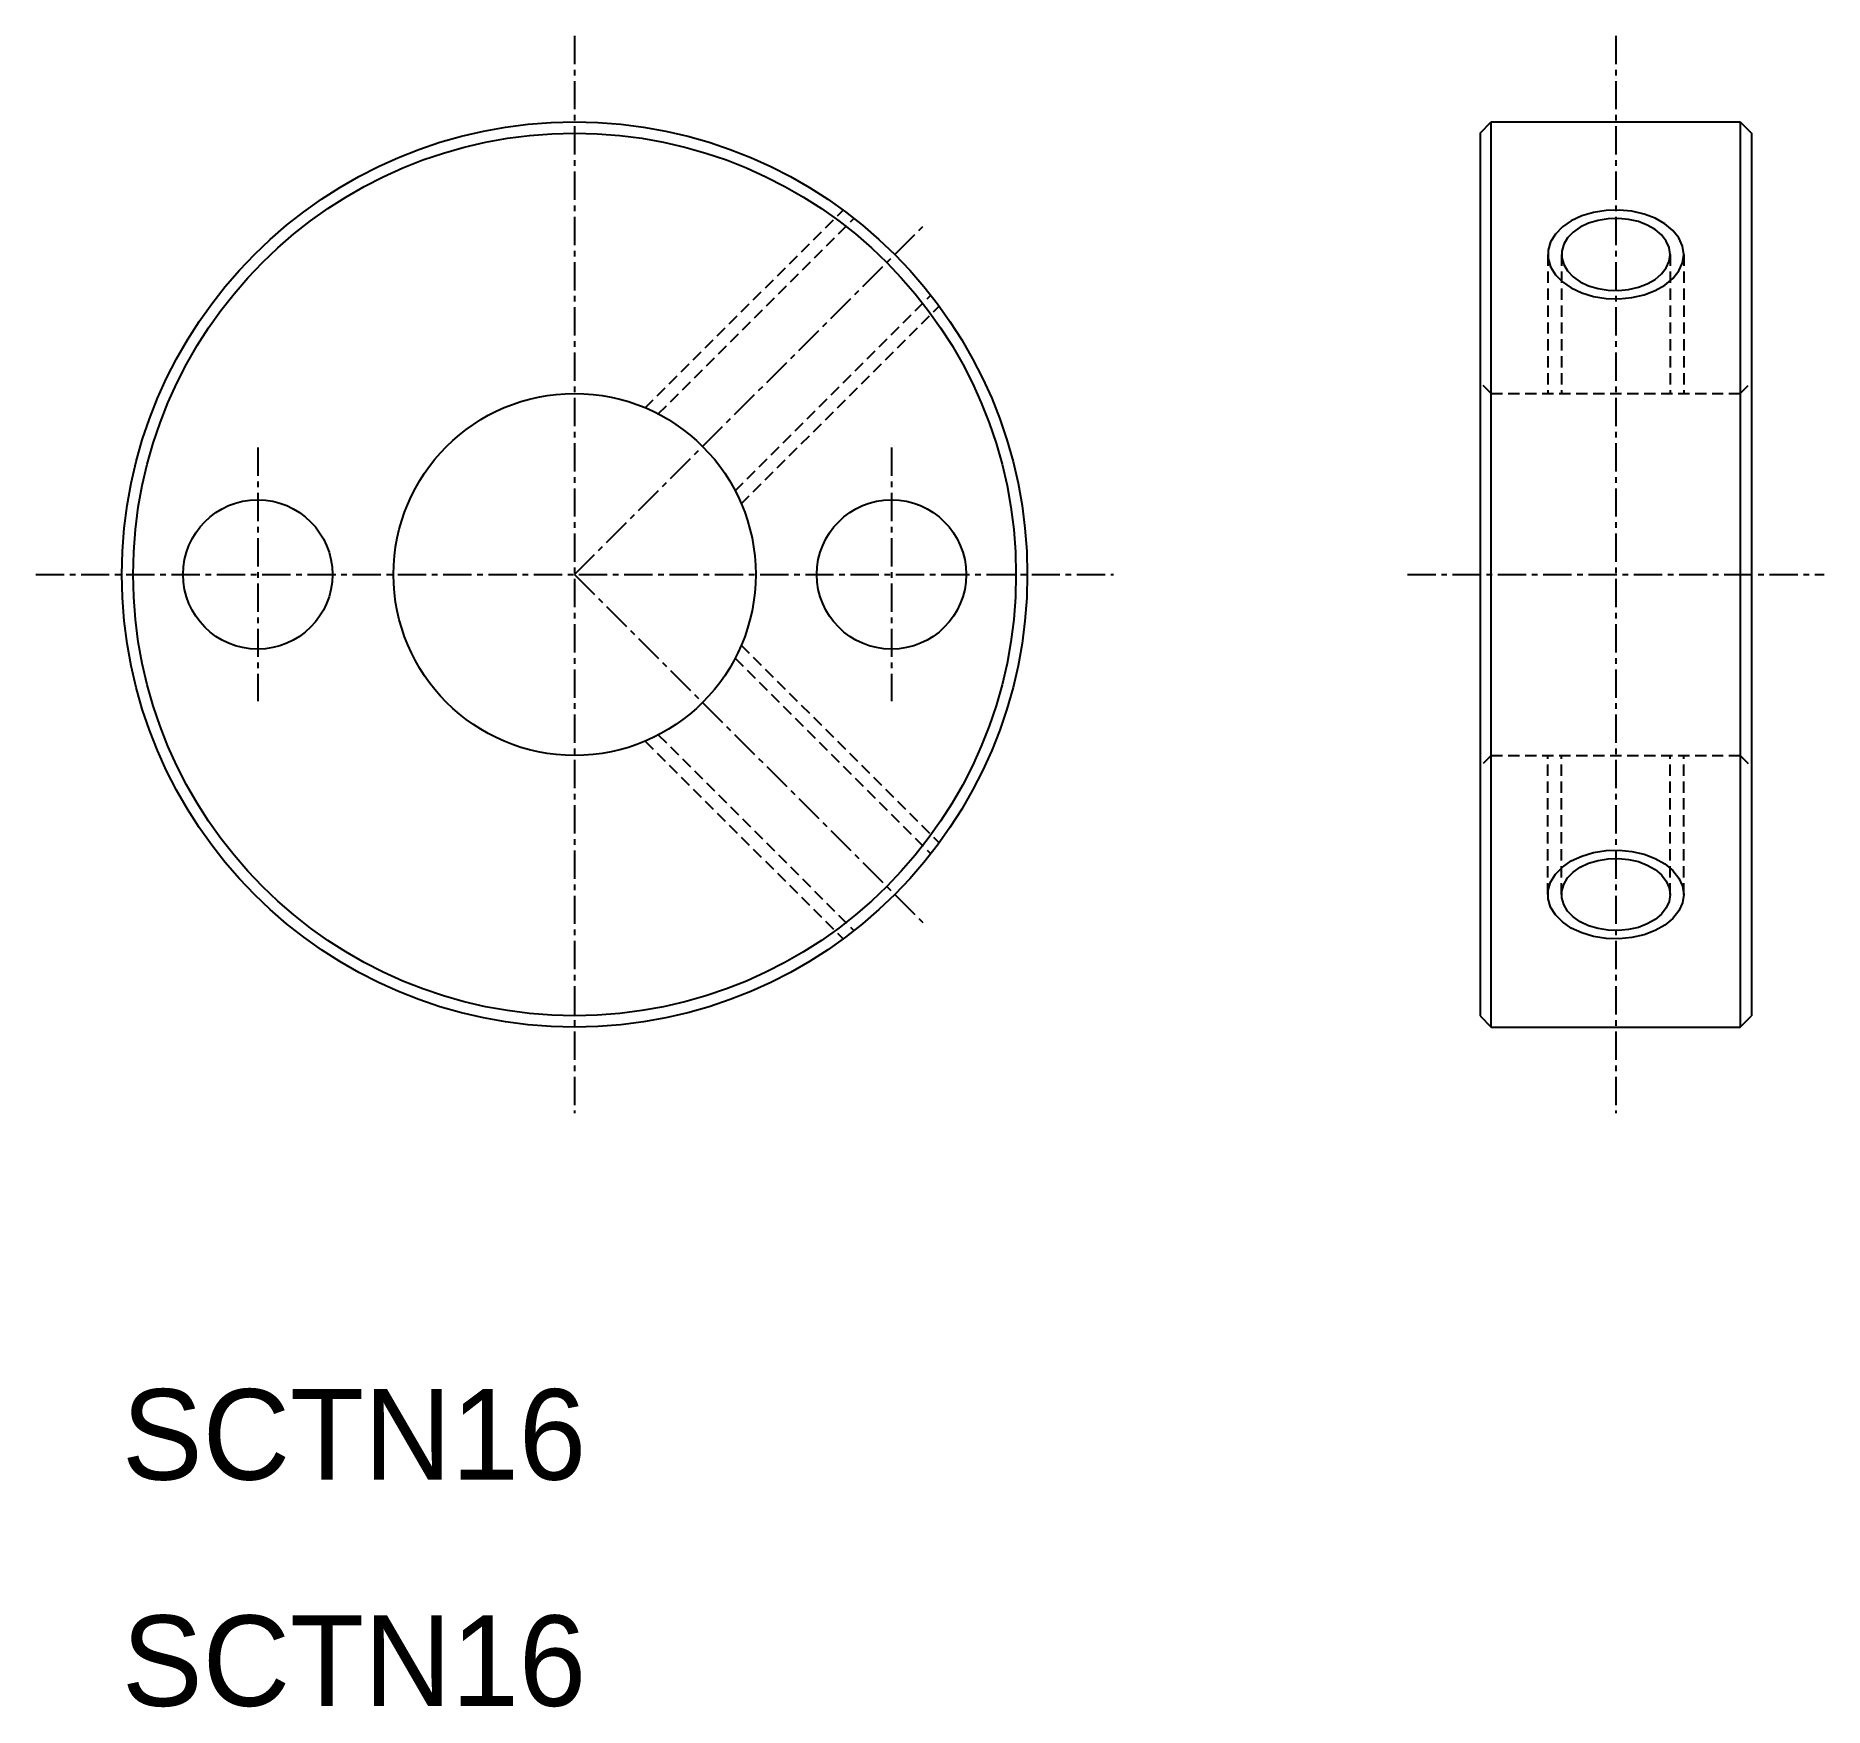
# Model space of a CAD drawing. Extents: x 6.2 to 85.2, y 9.9 to 83.8.
import ezdxf

# ---------------------------------------------------------------- set-up
doc = ezdxf.new("R2010")
doc.units = 0
doc.linetypes.add('CENTER', pattern=[2, 1.25, -0.25, 0.25, -0.25])
doc.linetypes.add('DASHED', pattern=[0.75, 0.5, -0.25])
doc.layers.get('0').update_dxf_attribs({"linetype": 'CONTINUOUS'})
doc.layers.add('CENTER', color=1, linetype='CENTER')

msp = doc.modelspace()

# ---------------------------------------------------------------- linework, layer by layer
at = {"color": 7, "linetype": 'CONTINUOUS'}
for p, q in [((70, 79.5), (70.5, 80)), ((70.5, 40), (70.5, 80)), ((70.5, 80), (81.5, 80)), ((73.25, 80), (73.25, 80)), ((76, 80), (76, 80)), ((81.5, 80), (81.5, 40)), ((81.5, 80), (82, 79.5)), ((70, 79.5), (70, 40.5)), ((82, 79.5), (82, 40.5)), ((70, 40.5), (70.5, 40)), ((81.5, 40), (82, 40.5)), ((70.5, 40), (81.5, 40))]:
    msp.add_line(p, q, dxfattribs=at)
at = {"color": 3, "linetype": 'DASHED'}
for p, q in [((33.123, 67.365), (41.861, 76.103)), ((33.699, 67.093), (42.343, 75.737)), ((73, 74.142), (73, 68)), ((73.6, 74.142), (73.6, 68)), ((78.4, 74.142), (78.4, 68)), ((79, 74.142), (79, 68)), ((37.093, 63.699), (45.737, 72.343)), ((37.365, 63.123), (46.103, 71.861)), ((70.5, 68), (70, 68.5)), ((70.5, 68), (81.5, 68)), ((81.5, 68), (82, 68.5)), ((37.093, 56.301), (45.737, 47.657)), ((37.365, 56.877), (46.103, 48.139)), ((33.123, 52.635), (41.861, 43.897)), ((33.699, 52.907), (42.343, 44.263)), ((70.5, 52), (70, 51.5)), ((70.5, 52), (81.5, 52)), ((73, 45.858), (73, 52)), ((73.6, 45.858), (73.6, 52)), ((78.4, 45.858), (78.4, 52)), ((79, 45.858), (79, 52)), ((81.5, 52), (82, 51.5))]:
    msp.add_line(p, q, dxfattribs=at)
at = {"color": 3, "flags": 128}
msp.add_lwpolyline([(79, 74.142), (78.946, 74.513), (78.785, 74.871), (78.524, 75.203), (78.171, 75.496), (77.74, 75.74), (77.246, 75.926), (76.707, 76.048), (76.143, 76.101), (75.573, 76.083), (75.019, 75.996), (74.5, 75.841), (74.035, 75.624), (73.642, 75.355), (73.333, 75.041), (73.122, 74.695), (73.014, 74.329), (73.014, 73.956), (73.122, 73.59), (73.333, 73.243), (73.642, 72.93), (74.035, 72.66), (74.5, 72.444), (75.019, 72.289), (75.573, 72.201), (76.143, 72.183), (76.707, 72.236), (77.246, 72.358), (77.74, 72.544), (78.171, 72.789), (78.524, 73.082), (78.785, 73.413), (78.946, 73.771)], close=True, dxfattribs=at)
at = {"color": 7, "linetype": 'CONTINUOUS', "flags": 128}
msp.add_lwpolyline([(78.4, 74.142), (78.357, 74.444), (78.228, 74.735), (78.019, 75.004), (77.737, 75.243), (77.392, 75.441), (76.997, 75.593), (76.566, 75.692), (76.114, 75.735), (75.658, 75.721), (75.215, 75.649), (74.8, 75.523), (74.428, 75.347), (74.113, 75.128), (73.867, 74.873), (73.697, 74.591), (73.611, 74.294), (73.611, 73.991), (73.697, 73.693), (73.867, 73.411), (74.113, 73.156), (74.428, 72.937), (74.8, 72.761), (75.215, 72.635), (75.658, 72.564), (76.114, 72.549), (76.566, 72.592), (76.997, 72.691), (77.392, 72.843), (77.737, 73.042), (78.019, 73.28), (78.228, 73.549), (78.357, 73.84)], close=True, dxfattribs=at)
at = {"color": 3, "extrusion": (0, 0, -1), "flags": 128}
msp.add_lwpolyline([(-79, 45.858), (-78.946, 45.487), (-78.785, 45.129), (-78.524, 44.797), (-78.171, 44.504), (-77.74, 44.26), (-77.246, 44.074), (-76.707, 43.952), (-76.143, 43.899), (-75.573, 43.917), (-75.019, 44.004), (-74.5, 44.159), (-74.035, 44.376), (-73.642, 44.645), (-73.333, 44.959), (-73.122, 45.305), (-73.014, 45.671), (-73.014, 46.044), (-73.122, 46.41), (-73.333, 46.757), (-73.642, 47.07), (-74.035, 47.34), (-74.5, 47.556), (-75.019, 47.711), (-75.573, 47.799), (-76.143, 47.817), (-76.707, 47.764), (-77.246, 47.642), (-77.74, 47.456), (-78.171, 47.211), (-78.524, 46.918), (-78.785, 46.587), (-78.946, 46.229)], close=True, dxfattribs=at)
at = {"color": 7, "linetype": 'CONTINUOUS', "extrusion": (0, 0, -1), "flags": 128}
msp.add_lwpolyline([(-78.4, 45.858), (-78.357, 45.556), (-78.228, 45.265), (-78.019, 44.996), (-77.737, 44.757), (-77.392, 44.559), (-76.997, 44.407), (-76.566, 44.308), (-76.114, 44.265), (-75.658, 44.279), (-75.215, 44.351), (-74.8, 44.477), (-74.428, 44.653), (-74.113, 44.872), (-73.867, 45.127), (-73.697, 45.409), (-73.611, 45.706), (-73.611, 46.009), (-73.697, 46.307), (-73.867, 46.589), (-74.113, 46.844), (-74.428, 47.063), (-74.8, 47.239), (-75.215, 47.365), (-75.658, 47.436), (-76.114, 47.451), (-76.566, 47.408), (-76.997, 47.309), (-77.392, 47.157), (-77.737, 46.958), (-78.019, 46.72), (-78.228, 46.451), (-78.357, 46.16)], close=True, dxfattribs=at)
at = {"color": 7, "linetype": 'CONTINUOUS'}
for centre, radius in [((30, 60), 20), ((30, 60), 19.5), ((30, 60), 8), ((16, 60), 3.3), ((44, 60), 3.3)]:
    msp.add_circle(centre, radius, dxfattribs=at)
at = {"layer": 'CENTER', "color": 1, "linetype": 'CENTER'}
for p, q in [((30, 83.806), (30, 36.194)), ((76, 83.806), (76, 36.194)), ((30, 60), (45.435, 75.435)), ((16, 65.604), (16, 54.396)), ((44, 65.604), (44, 54.396)), ((6.194, 60), (53.806, 60)), ((30, 60), (45.435, 44.565)), ((66.792, 60), (85.208, 60))]:
    msp.add_line(p, q, dxfattribs=at)

# ---------------------------------------------------------------- texts
at = {"color": 7, "linetype": 'CONTINUOUS'}
for p in [(10, 20), (10, 10)]:
    msp.add_text('SCTN16', height=4, dxfattribs=at).set_placement(p)

doc.saveas('drawing.dxf')
